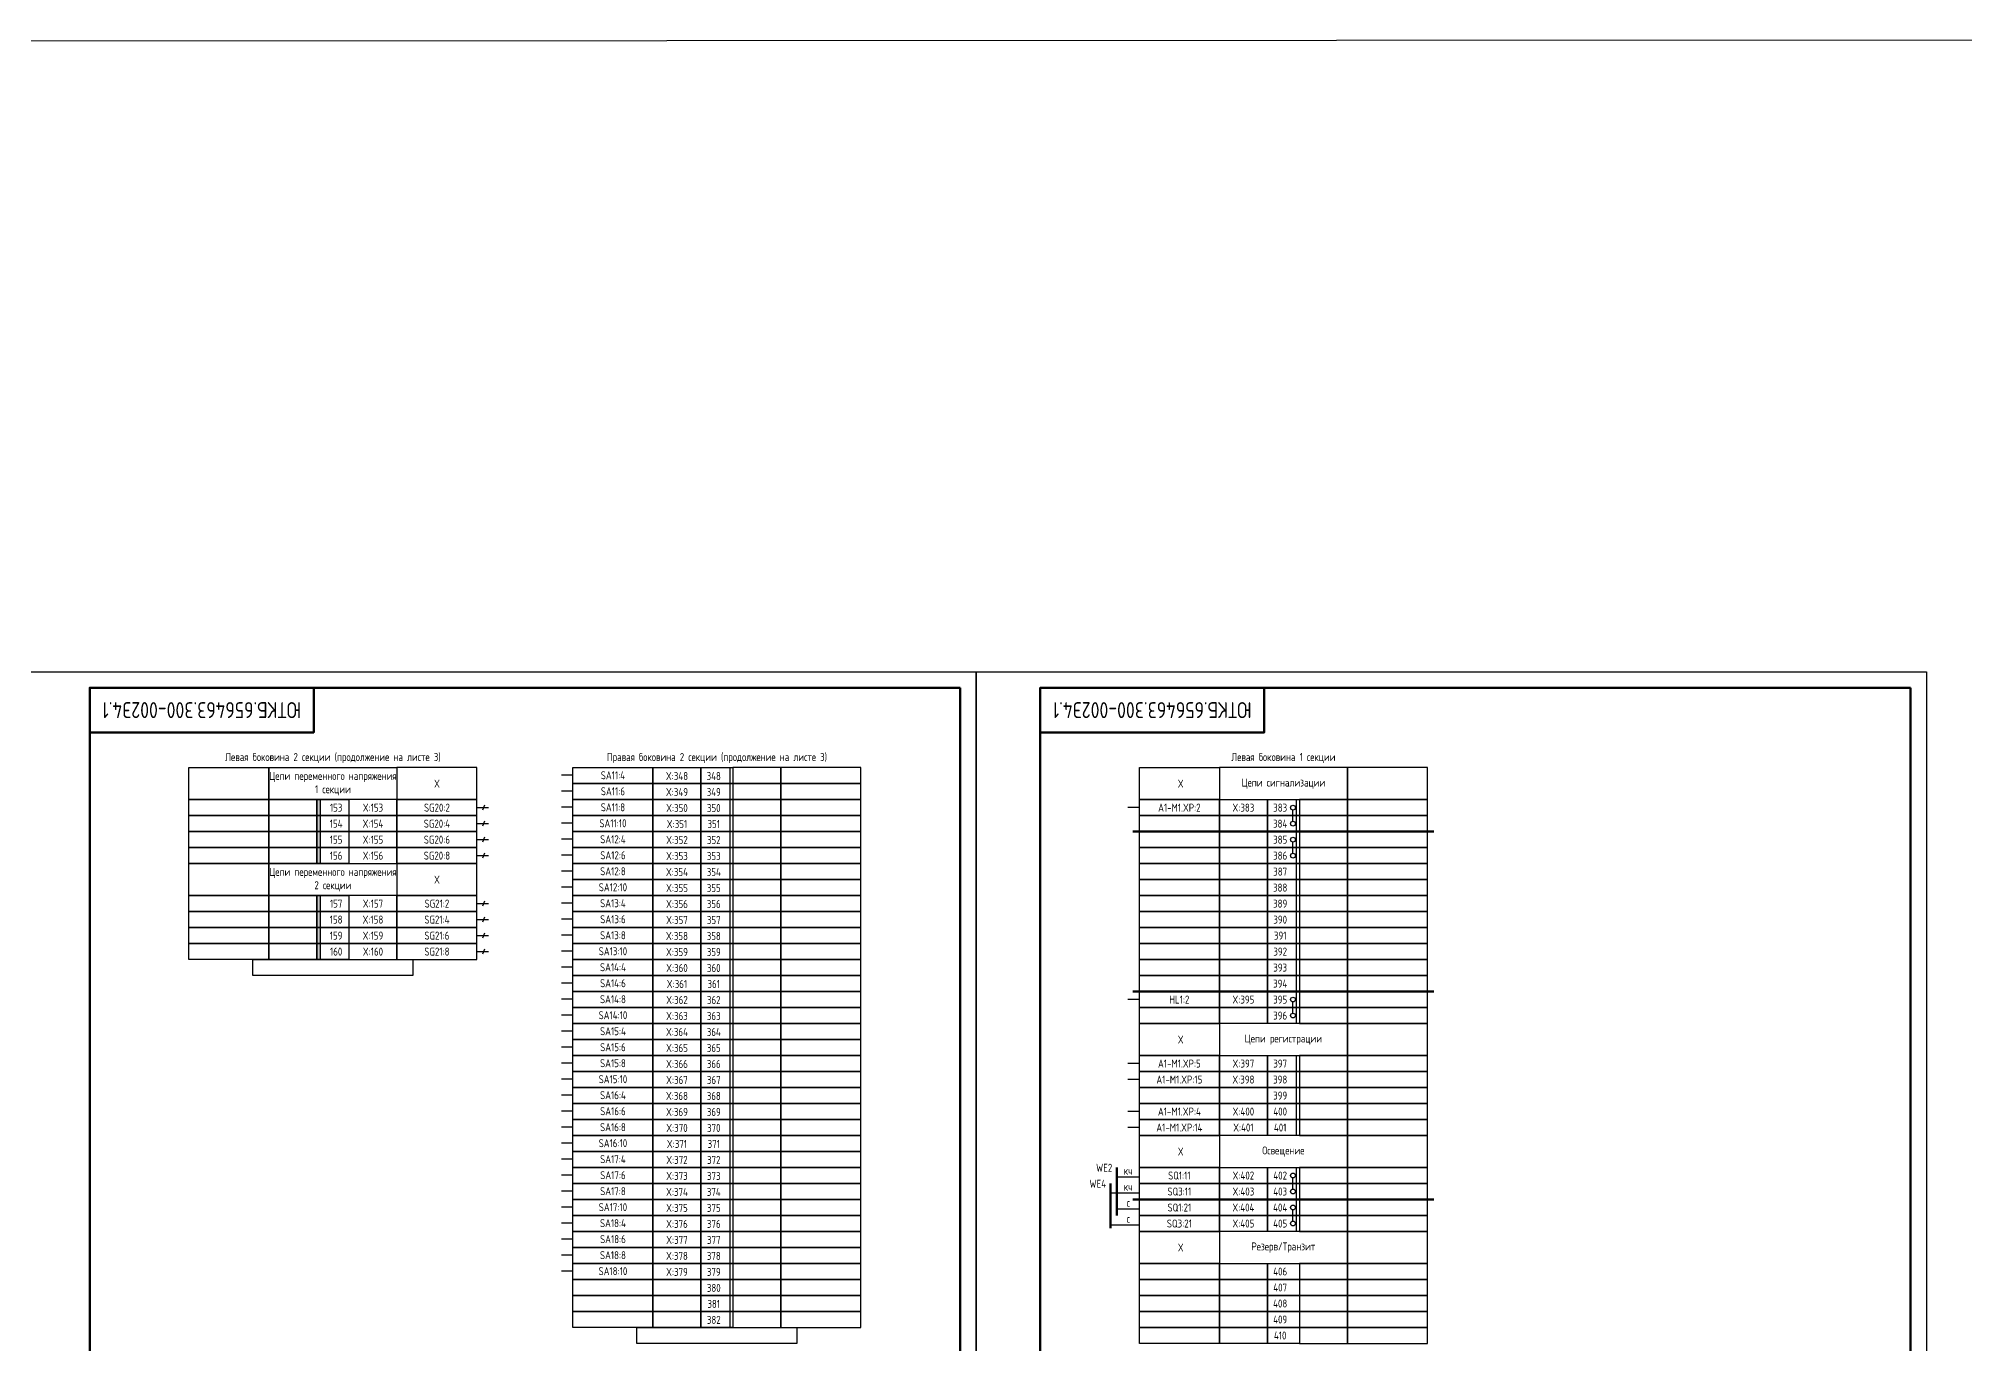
# Model space of a CAD drawing. Header units: millimetres. Extents: x -1315 to 7958, y -96 to 618.
# Drawn here: x 6775 to 7377, y 210 to 618 of the extents above; entities that cross this region are included whole.
import ezdxf

# ---------------------------------------------------------------- set-up
doc = ezdxf.new("R2010")
doc.units = ezdxf.units.MM
doc.styles.add('Gost_type_A', font='GOST_A.TTF')

# ---------------------------------------------------------------- blocks, each defined once
blk = doc.blocks.new('Штамп угловой верхний')
at = {"lineweight": 50}
blk.add_lwpolyline([(0, 0), (70, 0), (70, -14), (0, -14)], close=True, dxfattribs=at)

msp = doc.modelspace()

# ---------------------------------------------------------------- hatches: boundary and pattern name
h = msp.add_hatch(color=256)
h.dxf.hatch_style = 1
h.paths.add_polyline_path([(6863, 380.07), (6862, 380.07), (6862, 360.07), (6863, 360.07)])
h = msp.add_hatch(color=256)
h.dxf.hatch_style = 1
h.paths.add_polyline_path([(6863, 350.07), (6862, 350.07), (6862, 330.07), (6863, 330.07)])

# ---------------------------------------------------------------- linework, layer by layer
for p, q in [((6942, 387.68), (6938.38, 387.68)), ((6991, 390.07), (6991, 330.07)), ((6942, 382.68), (6938.38, 382.68)), ((6991, 385.07), (6991, 325.07)), ((6991, 380.07), (6991, 320.07)), ((7168, 380.07), (7168, 320.07)), ((6912, 377.57), (6915.62, 377.57)), ((6914.33, 378.38), (6913.75, 376.76)), ((6914.33, 373.38), (6913.75, 371.76)), ((6942, 377.68), (6938.38, 377.68)), ((7119, 377.57), (7115.38, 377.57)), ((7167, 373.32), (7167, 376.82)), ((6912, 372.57), (6915.62, 372.57)), ((6912, 367.57), (6915.62, 367.57)), ((6914.33, 368.38), (6913.75, 366.76)), ((6942, 372.68), (6938.38, 372.68)), ((6942, 367.68), (6938.38, 367.68)), ((6912, 362.57), (6915.62, 362.57)), ((6914.33, 363.38), (6913.75, 361.76)), ((6942, 362.68), (6938.38, 362.68)), ((7167, 363.32), (7167, 366.82)), ((6942, 357.68), (6938.38, 357.68)), ((6942, 352.68), (6938.38, 352.68)), ((6912, 347.57), (6915.62, 347.57)), ((6914.33, 348.38), (6913.75, 346.76)), ((6914.33, 343.38), (6913.75, 341.76)), ((6942, 347.68), (6938.38, 347.68)), ((6912, 342.57), (6915.62, 342.57)), ((6912, 337.57), (6915.62, 337.57)), ((6914.33, 338.38), (6913.75, 336.76)), ((6942, 342.68), (6938.38, 342.68)), ((6942, 337.68), (6938.38, 337.68)), ((6912, 332.57), (6915.62, 332.57)), ((6914.33, 333.38), (6913.75, 331.76)), ((6942, 332.68), (6938.38, 332.68)), ((6942, 327.68), (6938.38, 327.68)), ((6942, 322.68), (6938.38, 322.68)), ((6991, 320.07), (6991, 215.07)), ((7168, 320.07), (7168, 310.07)), ((6942, 317.68), (6938.38, 317.68)), ((7119, 317.57), (7115.38, 317.57)), ((7167, 313.32), (7167, 316.82)), ((6942, 312.68), (6938.38, 312.68)), ((6942, 307.68), (6938.38, 307.68)), ((6942, 302.68), (6938.38, 302.68)), ((6942, 297.68), (6938.38, 297.68)), ((7119, 297.57), (7115.38, 297.57)), ((7168, 300.07), (7168, 275.07)), ((6942, 292.68), (6938.38, 292.68)), ((7119, 292.57), (7115.38, 292.57)), ((6942, 287.68), (6938.38, 287.68)), ((6942, 282.68), (6938.38, 282.68)), ((6942, 277.68), (6938.38, 277.68)), ((7119, 282.57), (7115.38, 282.57)), ((7119, 277.57), (7115.38, 277.57)), ((6942, 272.68), (6938.38, 272.68)), ((6942, 267.68), (6938.38, 267.68)), ((7168, 265.07), (7168, 245.07)), ((6942, 262.68), (6938.38, 262.68)), ((7119, 262.07), (7112, 262.07)), ((7167, 258.32), (7167, 261.82)), ((6942, 257.68), (6938.38, 257.68)), ((7119, 257.07), (7110, 257.07)), ((6942, 252.68), (6938.38, 252.68)), ((6942, 247.68), (6938.38, 247.68)), ((7119, 247.07), (7110, 247.07)), ((7119, 252.07), (7112, 252.07)), ((7167, 248.32), (7167, 251.82)), ((6942, 242.68), (6938.38, 242.68)), ((6942, 237.68), (6938.38, 237.68)), ((6942, 232.68), (6938.38, 232.68))]:
    msp.add_line(p, q)
at = {"lineweight": 50}
for p, q in [((7117, 370.07), (7211, 370.07)), ((7117, 320.07), (7211, 320.07)), ((7112, 250.07), (7112, 265.07)), ((7110, 246.07), (7110, 260.07)), ((7117, 255.07), (7211, 255.07))]:
    msp.add_line(p, q, dxfattribs=at)
for points in [[(-1315, 612), (7958.16, 618), (7958.16, -90), (-1315, -96)], [(7068, 420.07), (7068, 0.07), (6771, 0.07), (6771, 420.07)], [(7365, 420.07), (7365, 0.07), (7068, 0.07), (7068, 420.07)], [(6822, 390.07), (6847, 390.07), (6847, 380.07), (6822, 380.07)], [(6847, 390.07), (6887, 390.07), (6887, 380.07), (6847, 380.07)], [(6912, 390.07), (6887, 390.07), (6887, 380.07), (6912, 380.07)], [(6942, 390.07), (6967, 390.07), (6967, 385.07), (6942, 385.07)], [(6967, 390.07), (6982, 390.07), (6982, 385.07), (6967, 385.07)], [(6982, 390.07), (6992, 390.07), (6992, 385.07), (6982, 385.07)], [(7007, 390.07), (6992, 390.07), (6992, 385.07), (7007, 385.07)], [(7032, 390.07), (7007, 390.07), (7007, 385.07), (7032, 385.07)], [(7119, 390.07), (7144, 390.07), (7144, 380.07), (7119, 380.07)], [(7184, 390.07), (7144, 390.07), (7144, 380.07), (7184, 380.07)], [(7209, 390.07), (7184, 390.07), (7184, 380.07), (7209, 380.07)], [(6822, 380.07), (6847, 380.07), (6847, 375.07), (6822, 375.07)], [(6847, 380.07), (6862, 380.07), (6862, 375.07), (6847, 375.07)], [(6862, 380.07), (6872, 380.07), (6872, 375.07), (6862, 375.07)], [(6887, 380.07), (6872, 380.07), (6872, 375.07), (6887, 375.07)], [(6912, 380.07), (6887, 380.07), (6887, 375.07), (6912, 375.07)], [(6942, 385.07), (6967, 385.07), (6967, 380.07), (6942, 380.07)], [(6942, 380.07), (6967, 380.07), (6967, 375.07), (6942, 375.07)], [(6967, 385.07), (6982, 385.07), (6982, 380.07), (6967, 380.07)], [(6967, 380.07), (6982, 380.07), (6982, 375.07), (6967, 375.07)], [(6982, 385.07), (6992, 385.07), (6992, 380.07), (6982, 380.07)], [(6982, 380.07), (6992, 380.07), (6992, 375.07), (6982, 375.07)], [(7007, 385.07), (6992, 385.07), (6992, 380.07), (7007, 380.07)], [(7007, 380.07), (6992, 380.07), (6992, 375.07), (7007, 375.07)], [(7032, 385.07), (7007, 385.07), (7007, 380.07), (7032, 380.07)], [(7032, 380.07), (7007, 380.07), (7007, 375.07), (7032, 375.07)], [(7119, 380.07), (7144, 380.07), (7144, 375.07), (7119, 375.07)], [(7144, 380.07), (7159, 380.07), (7159, 375.07), (7144, 375.07)], [(7159, 380.07), (7169, 380.07), (7169, 375.07), (7159, 375.07)], [(7184, 380.07), (7169, 380.07), (7169, 375.07), (7184, 375.07)], [(7209, 380.07), (7184, 380.07), (7184, 375.07), (7209, 375.07)], [(6822, 375.07), (6847, 375.07), (6847, 370.07), (6822, 370.07)], [(6847, 375.07), (6862, 375.07), (6862, 370.07), (6847, 370.07)], [(6862, 375.07), (6872, 375.07), (6872, 370.07), (6862, 370.07)], [(6887, 375.07), (6872, 375.07), (6872, 370.07), (6887, 370.07)], [(6912, 375.07), (6887, 375.07), (6887, 370.07), (6912, 370.07)], [(6942, 375.07), (6967, 375.07), (6967, 370.07), (6942, 370.07)], [(6967, 375.07), (6982, 375.07), (6982, 370.07), (6967, 370.07)], [(6982, 375.07), (6992, 375.07), (6992, 370.07), (6982, 370.07)], [(7007, 375.07), (6992, 375.07), (6992, 370.07), (7007, 370.07)], [(7032, 375.07), (7007, 375.07), (7007, 370.07), (7032, 370.07)], [(7119, 375.07), (7144, 375.07), (7144, 370.07), (7119, 370.07)], [(7144, 375.07), (7159, 375.07), (7159, 370.07), (7144, 370.07)], [(7159, 375.07), (7169, 375.07), (7169, 370.07), (7159, 370.07)], [(7184, 375.07), (7169, 375.07), (7169, 370.07), (7184, 370.07)], [(7209, 375.07), (7184, 375.07), (7184, 370.07), (7209, 370.07)], [(6822, 370.07), (6847, 370.07), (6847, 365.07), (6822, 365.07)], [(6847, 370.07), (6862, 370.07), (6862, 365.07), (6847, 365.07)], [(6862, 370.07), (6872, 370.07), (6872, 365.07), (6862, 365.07)], [(6887, 370.07), (6872, 370.07), (6872, 365.07), (6887, 365.07)], [(6912, 370.07), (6887, 370.07), (6887, 365.07), (6912, 365.07)], [(6942, 370.07), (6967, 370.07), (6967, 365.07), (6942, 365.07)], [(6967, 370.07), (6982, 370.07), (6982, 365.07), (6967, 365.07)], [(6982, 370.07), (6992, 370.07), (6992, 365.07), (6982, 365.07)], [(7007, 370.07), (6992, 370.07), (6992, 365.07), (7007, 365.07)], [(7032, 370.07), (7007, 370.07), (7007, 365.07), (7032, 365.07)], [(7119, 370.07), (7144, 370.07), (7144, 365.07), (7119, 365.07)], [(7144, 370.07), (7159, 370.07), (7159, 365.07), (7144, 365.07)], [(7159, 370.07), (7169, 370.07), (7169, 365.07), (7159, 365.07)], [(7184, 370.07), (7169, 370.07), (7169, 365.07), (7184, 365.07)], [(7209, 370.07), (7184, 370.07), (7184, 365.07), (7209, 365.07)], [(6822, 365.07), (6847, 365.07), (6847, 360.07), (6822, 360.07)], [(6847, 365.07), (6862, 365.07), (6862, 360.07), (6847, 360.07)], [(6862, 365.07), (6872, 365.07), (6872, 360.07), (6862, 360.07)], [(6887, 365.07), (6872, 365.07), (6872, 360.07), (6887, 360.07)], [(6912, 365.07), (6887, 365.07), (6887, 360.07), (6912, 360.07)], [(6942, 365.07), (6967, 365.07), (6967, 360.07), (6942, 360.07)], [(6967, 365.07), (6982, 365.07), (6982, 360.07), (6967, 360.07)], [(6982, 365.07), (6992, 365.07), (6992, 360.07), (6982, 360.07)], [(7007, 365.07), (6992, 365.07), (6992, 360.07), (7007, 360.07)], [(7032, 365.07), (7007, 365.07), (7007, 360.07), (7032, 360.07)], [(7119, 365.07), (7144, 365.07), (7144, 360.07), (7119, 360.07)], [(7144, 365.07), (7159, 365.07), (7159, 360.07), (7144, 360.07)], [(7159, 365.07), (7169, 365.07), (7169, 360.07), (7159, 360.07)], [(7184, 365.07), (7169, 365.07), (7169, 360.07), (7184, 360.07)], [(7209, 365.07), (7184, 365.07), (7184, 360.07), (7209, 360.07)], [(6822, 360.07), (6847, 360.07), (6847, 350.07), (6822, 350.07)], [(6847, 360.07), (6887, 360.07), (6887, 350.07), (6847, 350.07)], [(6912, 360.07), (6887, 360.07), (6887, 350.07), (6912, 350.07)], [(6942, 360.07), (6967, 360.07), (6967, 355.07), (6942, 355.07)], [(6967, 360.07), (6982, 360.07), (6982, 355.07), (6967, 355.07)], [(6982, 360.07), (6992, 360.07), (6992, 355.07), (6982, 355.07)], [(7007, 360.07), (6992, 360.07), (6992, 355.07), (7007, 355.07)], [(7032, 360.07), (7007, 360.07), (7007, 355.07), (7032, 355.07)], [(7119, 360.07), (7144, 360.07), (7144, 355.07), (7119, 355.07)], [(7144, 360.07), (7159, 360.07), (7159, 355.07), (7144, 355.07)], [(7159, 360.07), (7169, 360.07), (7169, 355.07), (7159, 355.07)], [(7184, 360.07), (7169, 360.07), (7169, 355.07), (7184, 355.07)], [(7209, 360.07), (7184, 360.07), (7184, 355.07), (7209, 355.07)], [(6822, 350.07), (6847, 350.07), (6847, 345.07), (6822, 345.07)], [(6847, 350.07), (6862, 350.07), (6862, 345.07), (6847, 345.07)], [(6862, 350.07), (6872, 350.07), (6872, 345.07), (6862, 345.07)], [(6887, 350.07), (6872, 350.07), (6872, 345.07), (6887, 345.07)], [(6912, 350.07), (6887, 350.07), (6887, 345.07), (6912, 345.07)], [(6942, 355.07), (6967, 355.07), (6967, 350.07), (6942, 350.07)], [(6942, 350.07), (6967, 350.07), (6967, 345.07), (6942, 345.07)], [(6967, 355.07), (6982, 355.07), (6982, 350.07), (6967, 350.07)], [(6967, 350.07), (6982, 350.07), (6982, 345.07), (6967, 345.07)], [(6982, 355.07), (6992, 355.07), (6992, 350.07), (6982, 350.07)], [(6982, 350.07), (6992, 350.07), (6992, 345.07), (6982, 345.07)], [(7007, 355.07), (6992, 355.07), (6992, 350.07), (7007, 350.07)], [(7007, 350.07), (6992, 350.07), (6992, 345.07), (7007, 345.07)], [(7032, 355.07), (7007, 355.07), (7007, 350.07), (7032, 350.07)], [(7032, 350.07), (7007, 350.07), (7007, 345.07), (7032, 345.07)], [(7119, 355.07), (7144, 355.07), (7144, 350.07), (7119, 350.07)], [(7119, 350.07), (7144, 350.07), (7144, 345.07), (7119, 345.07)], [(7144, 355.07), (7159, 355.07), (7159, 350.07), (7144, 350.07)], [(7144, 350.07), (7159, 350.07), (7159, 345.07), (7144, 345.07)], [(7159, 355.07), (7169, 355.07), (7169, 350.07), (7159, 350.07)], [(7159, 350.07), (7169, 350.07), (7169, 345.07), (7159, 345.07)], [(7184, 355.07), (7169, 355.07), (7169, 350.07), (7184, 350.07)], [(7184, 350.07), (7169, 350.07), (7169, 345.07), (7184, 345.07)], [(7209, 355.07), (7184, 355.07), (7184, 350.07), (7209, 350.07)], [(7209, 350.07), (7184, 350.07), (7184, 345.07), (7209, 345.07)], [(6822, 345.07), (6847, 345.07), (6847, 340.07), (6822, 340.07)], [(6847, 345.07), (6862, 345.07), (6862, 340.07), (6847, 340.07)], [(6862, 345.07), (6872, 345.07), (6872, 340.07), (6862, 340.07)], [(6887, 345.07), (6872, 345.07), (6872, 340.07), (6887, 340.07)], [(6912, 345.07), (6887, 345.07), (6887, 340.07), (6912, 340.07)], [(6942, 345.07), (6967, 345.07), (6967, 340.07), (6942, 340.07)], [(6967, 345.07), (6982, 345.07), (6982, 340.07), (6967, 340.07)], [(6982, 345.07), (6992, 345.07), (6992, 340.07), (6982, 340.07)], [(7007, 345.07), (6992, 345.07), (6992, 340.07), (7007, 340.07)], [(7032, 345.07), (7007, 345.07), (7007, 340.07), (7032, 340.07)], [(7119, 345.07), (7144, 345.07), (7144, 340.07), (7119, 340.07)], [(7144, 345.07), (7159, 345.07), (7159, 340.07), (7144, 340.07)], [(7159, 345.07), (7169, 345.07), (7169, 340.07), (7159, 340.07)], [(7184, 345.07), (7169, 345.07), (7169, 340.07), (7184, 340.07)], [(7209, 345.07), (7184, 345.07), (7184, 340.07), (7209, 340.07)], [(6822, 340.07), (6847, 340.07), (6847, 335.07), (6822, 335.07)], [(6847, 340.07), (6862, 340.07), (6862, 335.07), (6847, 335.07)], [(6862, 340.07), (6872, 340.07), (6872, 335.07), (6862, 335.07)], [(6887, 340.07), (6872, 340.07), (6872, 335.07), (6887, 335.07)], [(6912, 340.07), (6887, 340.07), (6887, 335.07), (6912, 335.07)], [(6942, 340.07), (6967, 340.07), (6967, 335.07), (6942, 335.07)], [(6967, 340.07), (6982, 340.07), (6982, 335.07), (6967, 335.07)], [(6982, 340.07), (6992, 340.07), (6992, 335.07), (6982, 335.07)], [(7007, 340.07), (6992, 340.07), (6992, 335.07), (7007, 335.07)], [(7032, 340.07), (7007, 340.07), (7007, 335.07), (7032, 335.07)], [(7119, 340.07), (7144, 340.07), (7144, 335.07), (7119, 335.07)], [(7144, 340.07), (7159, 340.07), (7159, 335.07), (7144, 335.07)], [(7159, 340.07), (7169, 340.07), (7169, 335.07), (7159, 335.07)], [(7184, 340.07), (7169, 340.07), (7169, 335.07), (7184, 335.07)], [(7209, 340.07), (7184, 340.07), (7184, 335.07), (7209, 335.07)], [(6822, 335.07), (6847, 335.07), (6847, 330.07), (6822, 330.07)], [(6847, 335.07), (6862, 335.07), (6862, 330.07), (6847, 330.07)], [(6862, 335.07), (6872, 335.07), (6872, 330.07), (6862, 330.07)], [(6887, 335.07), (6872, 335.07), (6872, 330.07), (6887, 330.07)], [(6912, 335.07), (6887, 335.07), (6887, 330.07), (6912, 330.07)], [(6942, 335.07), (6967, 335.07), (6967, 330.07), (6942, 330.07)], [(6967, 335.07), (6982, 335.07), (6982, 330.07), (6967, 330.07)], [(6982, 335.07), (6992, 335.07), (6992, 330.07), (6982, 330.07)], [(7007, 335.07), (6992, 335.07), (6992, 330.07), (7007, 330.07)], [(7032, 335.07), (7007, 335.07), (7007, 330.07), (7032, 330.07)], [(7119, 335.07), (7144, 335.07), (7144, 330.07), (7119, 330.07)], [(7144, 335.07), (7159, 335.07), (7159, 330.07), (7144, 330.07)], [(7159, 335.07), (7169, 335.07), (7169, 330.07), (7159, 330.07)], [(7184, 335.07), (7169, 335.07), (7169, 330.07), (7184, 330.07)], [(7209, 335.07), (7184, 335.07), (7184, 330.07), (7209, 330.07)], [(6842, 330.07), (6892, 330.07), (6892, 325.07), (6842, 325.07)], [(6942, 330.07), (6967, 330.07), (6967, 325.07), (6942, 325.07)], [(6942, 325.07), (6967, 325.07), (6967, 320.07), (6942, 320.07)], [(6967, 330.07), (6982, 330.07), (6982, 325.07), (6967, 325.07)], [(6967, 325.07), (6982, 325.07), (6982, 320.07), (6967, 320.07)], [(6982, 330.07), (6992, 330.07), (6992, 325.07), (6982, 325.07)], [(6982, 325.07), (6992, 325.07), (6992, 320.07), (6982, 320.07)], [(7007, 330.07), (6992, 330.07), (6992, 325.07), (7007, 325.07)], [(7007, 325.07), (6992, 325.07), (6992, 320.07), (7007, 320.07)], [(7032, 330.07), (7007, 330.07), (7007, 325.07), (7032, 325.07)], [(7032, 325.07), (7007, 325.07), (7007, 320.07), (7032, 320.07)], [(7119, 330.07), (7144, 330.07), (7144, 325.07), (7119, 325.07)], [(7119, 325.07), (7144, 325.07), (7144, 320.07), (7119, 320.07)], [(7144, 330.07), (7159, 330.07), (7159, 325.07), (7144, 325.07)], [(7144, 325.07), (7159, 325.07), (7159, 320.07), (7144, 320.07)], [(7159, 330.07), (7169, 330.07), (7169, 325.07), (7159, 325.07)], [(7159, 325.07), (7169, 325.07), (7169, 320.07), (7159, 320.07)], [(7184, 330.07), (7169, 330.07), (7169, 325.07), (7184, 325.07)], [(7184, 325.07), (7169, 325.07), (7169, 320.07), (7184, 320.07)], [(7209, 330.07), (7184, 330.07), (7184, 325.07), (7209, 325.07)], [(7209, 325.07), (7184, 325.07), (7184, 320.07), (7209, 320.07)], [(6942, 320.07), (6967, 320.07), (6967, 315.07), (6942, 315.07)], [(6967, 320.07), (6982, 320.07), (6982, 315.07), (6967, 315.07)], [(6982, 320.07), (6992, 320.07), (6992, 315.07), (6982, 315.07)], [(7007, 320.07), (6992, 320.07), (6992, 315.07), (7007, 315.07)], [(7032, 320.07), (7007, 320.07), (7007, 315.07), (7032, 315.07)], [(7119, 320.07), (7144, 320.07), (7144, 315.07), (7119, 315.07)], [(7144, 320.07), (7159, 320.07), (7159, 315.07), (7144, 315.07)], [(7159, 320.07), (7169, 320.07), (7169, 315.07), (7159, 315.07)], [(7184, 320.07), (7169, 320.07), (7169, 315.07), (7184, 315.07)], [(7209, 320.07), (7184, 320.07), (7184, 315.07), (7209, 315.07)], [(6942, 315.07), (6967, 315.07), (6967, 310.07), (6942, 310.07)], [(6967, 315.07), (6982, 315.07), (6982, 310.07), (6967, 310.07)], [(6982, 315.07), (6992, 315.07), (6992, 310.07), (6982, 310.07)], [(7007, 315.07), (6992, 315.07), (6992, 310.07), (7007, 310.07)], [(7032, 315.07), (7007, 315.07), (7007, 310.07), (7032, 310.07)], [(7119, 315.07), (7144, 315.07), (7144, 310.07), (7119, 310.07)], [(7144, 315.07), (7159, 315.07), (7159, 310.07), (7144, 310.07)], [(7159, 315.07), (7169, 315.07), (7169, 310.07), (7159, 310.07)], [(7184, 315.07), (7169, 315.07), (7169, 310.07), (7184, 310.07)], [(7209, 315.07), (7184, 315.07), (7184, 310.07), (7209, 310.07)], [(6942, 310.07), (6967, 310.07), (6967, 305.07), (6942, 305.07)], [(6967, 310.07), (6982, 310.07), (6982, 305.07), (6967, 305.07)], [(6982, 310.07), (6992, 310.07), (6992, 305.07), (6982, 305.07)], [(7007, 310.07), (6992, 310.07), (6992, 305.07), (7007, 305.07)], [(7032, 310.07), (7007, 310.07), (7007, 305.07), (7032, 305.07)], [(7119, 310.07), (7144, 310.07), (7144, 300.07), (7119, 300.07)], [(7184, 310.07), (7144, 310.07), (7144, 300.07), (7184, 300.07)], [(7209, 310.07), (7184, 310.07), (7184, 300.07), (7209, 300.07)], [(6942, 305.07), (6967, 305.07), (6967, 300.07), (6942, 300.07)], [(6967, 305.07), (6982, 305.07), (6982, 300.07), (6967, 300.07)], [(6982, 305.07), (6992, 305.07), (6992, 300.07), (6982, 300.07)], [(7007, 305.07), (6992, 305.07), (6992, 300.07), (7007, 300.07)], [(7032, 305.07), (7007, 305.07), (7007, 300.07), (7032, 300.07)], [(6942, 300.07), (6967, 300.07), (6967, 295.07), (6942, 295.07)], [(6942, 295.07), (6967, 295.07), (6967, 290.07), (6942, 290.07)], [(6967, 300.07), (6982, 300.07), (6982, 295.07), (6967, 295.07)], [(6967, 295.07), (6982, 295.07), (6982, 290.07), (6967, 290.07)], [(6982, 300.07), (6992, 300.07), (6992, 295.07), (6982, 295.07)], [(6982, 295.07), (6992, 295.07), (6992, 290.07), (6982, 290.07)], [(7007, 300.07), (6992, 300.07), (6992, 295.07), (7007, 295.07)], [(7007, 295.07), (6992, 295.07), (6992, 290.07), (7007, 290.07)], [(7032, 300.07), (7007, 300.07), (7007, 295.07), (7032, 295.07)], [(7032, 295.07), (7007, 295.07), (7007, 290.07), (7032, 290.07)], [(7119, 300.07), (7144, 300.07), (7144, 295.07), (7119, 295.07)], [(7119, 295.07), (7144, 295.07), (7144, 290.07), (7119, 290.07)], [(7144, 300.07), (7159, 300.07), (7159, 295.07), (7144, 295.07)], [(7144, 295.07), (7159, 295.07), (7159, 290.07), (7144, 290.07)], [(7159, 300.07), (7169, 300.07), (7169, 295.07), (7159, 295.07)], [(7159, 295.07), (7169, 295.07), (7169, 290.07), (7159, 290.07)], [(7184, 300.07), (7169, 300.07), (7169, 295.07), (7184, 295.07)], [(7184, 295.07), (7169, 295.07), (7169, 290.07), (7184, 290.07)], [(7209, 300.07), (7184, 300.07), (7184, 295.07), (7209, 295.07)], [(7209, 295.07), (7184, 295.07), (7184, 290.07), (7209, 290.07)], [(6942, 290.07), (6967, 290.07), (6967, 285.07), (6942, 285.07)], [(6967, 290.07), (6982, 290.07), (6982, 285.07), (6967, 285.07)], [(6982, 290.07), (6992, 290.07), (6992, 285.07), (6982, 285.07)], [(7007, 290.07), (6992, 290.07), (6992, 285.07), (7007, 285.07)], [(7032, 290.07), (7007, 290.07), (7007, 285.07), (7032, 285.07)], [(7119, 290.07), (7144, 290.07), (7144, 285.07), (7119, 285.07)], [(7144, 290.07), (7159, 290.07), (7159, 285.07), (7144, 285.07)], [(7159, 290.07), (7169, 290.07), (7169, 285.07), (7159, 285.07)], [(7184, 290.07), (7169, 290.07), (7169, 285.07), (7184, 285.07)], [(7209, 290.07), (7184, 290.07), (7184, 285.07), (7209, 285.07)], [(6942, 285.07), (6967, 285.07), (6967, 280.07), (6942, 280.07)], [(6967, 285.07), (6982, 285.07), (6982, 280.07), (6967, 280.07)], [(6982, 285.07), (6992, 285.07), (6992, 280.07), (6982, 280.07)], [(7007, 285.07), (6992, 285.07), (6992, 280.07), (7007, 280.07)], [(7032, 285.07), (7007, 285.07), (7007, 280.07), (7032, 280.07)], [(7119, 285.07), (7144, 285.07), (7144, 280.07), (7119, 280.07)], [(7144, 285.07), (7159, 285.07), (7159, 280.07), (7144, 280.07)], [(7159, 285.07), (7169, 285.07), (7169, 280.07), (7159, 280.07)], [(7184, 285.07), (7169, 285.07), (7169, 280.07), (7184, 280.07)], [(7209, 285.07), (7184, 285.07), (7184, 280.07), (7209, 280.07)], [(6942, 280.07), (6967, 280.07), (6967, 275.07), (6942, 275.07)], [(6967, 280.07), (6982, 280.07), (6982, 275.07), (6967, 275.07)], [(6982, 280.07), (6992, 280.07), (6992, 275.07), (6982, 275.07)], [(7007, 280.07), (6992, 280.07), (6992, 275.07), (7007, 275.07)], [(7032, 280.07), (7007, 280.07), (7007, 275.07), (7032, 275.07)], [(7119, 280.07), (7144, 280.07), (7144, 275.07), (7119, 275.07)], [(7144, 280.07), (7159, 280.07), (7159, 275.07), (7144, 275.07)], [(7159, 280.07), (7169, 280.07), (7169, 275.07), (7159, 275.07)], [(7184, 280.07), (7169, 280.07), (7169, 275.07), (7184, 275.07)], [(7209, 280.07), (7184, 280.07), (7184, 275.07), (7209, 275.07)], [(6942, 275.07), (6967, 275.07), (6967, 270.07), (6942, 270.07)], [(6967, 275.07), (6982, 275.07), (6982, 270.07), (6967, 270.07)], [(6982, 275.07), (6992, 275.07), (6992, 270.07), (6982, 270.07)], [(7007, 275.07), (6992, 275.07), (6992, 270.07), (7007, 270.07)], [(7032, 275.07), (7007, 275.07), (7007, 270.07), (7032, 270.07)], [(7119, 275.07), (7144, 275.07), (7144, 265.07), (7119, 265.07)], [(7184, 275.07), (7144, 275.07), (7144, 265.07), (7184, 265.07)], [(7209, 275.07), (7184, 275.07), (7184, 265.07), (7209, 265.07)], [(6942, 270.07), (6967, 270.07), (6967, 265.07), (6942, 265.07)], [(6942, 265.07), (6967, 265.07), (6967, 260.07), (6942, 260.07)], [(6967, 270.07), (6982, 270.07), (6982, 265.07), (6967, 265.07)], [(6967, 265.07), (6982, 265.07), (6982, 260.07), (6967, 260.07)], [(6982, 270.07), (6992, 270.07), (6992, 265.07), (6982, 265.07)], [(6982, 265.07), (6992, 265.07), (6992, 260.07), (6982, 260.07)], [(7007, 270.07), (6992, 270.07), (6992, 265.07), (7007, 265.07)], [(7007, 265.07), (6992, 265.07), (6992, 260.07), (7007, 260.07)], [(7032, 270.07), (7007, 270.07), (7007, 265.07), (7032, 265.07)], [(7032, 265.07), (7007, 265.07), (7007, 260.07), (7032, 260.07)], [(7119, 265.07), (7144, 265.07), (7144, 260.07), (7119, 260.07)], [(7144, 265.07), (7159, 265.07), (7159, 260.07), (7144, 260.07)], [(7159, 265.07), (7169, 265.07), (7169, 260.07), (7159, 260.07)], [(7184, 265.07), (7169, 265.07), (7169, 260.07), (7184, 260.07)], [(7209, 265.07), (7184, 265.07), (7184, 260.07), (7209, 260.07)], [(6942, 260.07), (6967, 260.07), (6967, 255.07), (6942, 255.07)], [(6967, 260.07), (6982, 260.07), (6982, 255.07), (6967, 255.07)], [(6982, 260.07), (6992, 260.07), (6992, 255.07), (6982, 255.07)], [(7007, 260.07), (6992, 260.07), (6992, 255.07), (7007, 255.07)], [(7032, 260.07), (7007, 260.07), (7007, 255.07), (7032, 255.07)], [(7119, 260.07), (7144, 260.07), (7144, 255.07), (7119, 255.07)], [(7144, 260.07), (7159, 260.07), (7159, 255.07), (7144, 255.07)], [(7159, 260.07), (7169, 260.07), (7169, 255.07), (7159, 255.07)], [(7184, 260.07), (7169, 260.07), (7169, 255.07), (7184, 255.07)], [(7209, 260.07), (7184, 260.07), (7184, 255.07), (7209, 255.07)], [(6942, 255.07), (6967, 255.07), (6967, 250.07), (6942, 250.07)], [(6967, 255.07), (6982, 255.07), (6982, 250.07), (6967, 250.07)], [(6982, 255.07), (6992, 255.07), (6992, 250.07), (6982, 250.07)], [(7007, 255.07), (6992, 255.07), (6992, 250.07), (7007, 250.07)], [(7032, 255.07), (7007, 255.07), (7007, 250.07), (7032, 250.07)], [(7119, 255.07), (7144, 255.07), (7144, 250.07), (7119, 250.07)], [(7144, 255.07), (7159, 255.07), (7159, 250.07), (7144, 250.07)], [(7159, 255.07), (7169, 255.07), (7169, 250.07), (7159, 250.07)], [(7184, 255.07), (7169, 255.07), (7169, 250.07), (7184, 250.07)], [(7209, 255.07), (7184, 255.07), (7184, 250.07), (7209, 250.07)], [(6942, 250.07), (6967, 250.07), (6967, 245.07), (6942, 245.07)], [(6967, 250.07), (6982, 250.07), (6982, 245.07), (6967, 245.07)], [(6982, 250.07), (6992, 250.07), (6992, 245.07), (6982, 245.07)], [(7007, 250.07), (6992, 250.07), (6992, 245.07), (7007, 245.07)], [(7032, 250.07), (7007, 250.07), (7007, 245.07), (7032, 245.07)], [(7119, 250.07), (7144, 250.07), (7144, 245.07), (7119, 245.07)], [(7144, 250.07), (7159, 250.07), (7159, 245.07), (7144, 245.07)], [(7159, 250.07), (7169, 250.07), (7169, 245.07), (7159, 245.07)], [(7184, 250.07), (7169, 250.07), (7169, 245.07), (7184, 245.07)], [(7209, 250.07), (7184, 250.07), (7184, 245.07), (7209, 245.07)], [(6942, 245.07), (6967, 245.07), (6967, 240.07), (6942, 240.07)], [(6967, 245.07), (6982, 245.07), (6982, 240.07), (6967, 240.07)], [(6982, 245.07), (6992, 245.07), (6992, 240.07), (6982, 240.07)], [(7007, 245.07), (6992, 245.07), (6992, 240.07), (7007, 240.07)], [(7032, 245.07), (7007, 245.07), (7007, 240.07), (7032, 240.07)], [(7119, 245.07), (7144, 245.07), (7144, 235.07), (7119, 235.07)], [(7184, 245.07), (7144, 245.07), (7144, 235.07), (7184, 235.07)], [(7209, 245.07), (7184, 245.07), (7184, 235.07), (7209, 235.07)], [(6942, 240.07), (6967, 240.07), (6967, 235.07), (6942, 235.07)], [(6942, 235.07), (6967, 235.07), (6967, 230.07), (6942, 230.07)], [(6967, 240.07), (6982, 240.07), (6982, 235.07), (6967, 235.07)], [(6967, 235.07), (6982, 235.07), (6982, 230.07), (6967, 230.07)], [(6982, 240.07), (6992, 240.07), (6992, 235.07), (6982, 235.07)], [(6982, 235.07), (6992, 235.07), (6992, 230.07), (6982, 230.07)], [(7007, 240.07), (6992, 240.07), (6992, 235.07), (7007, 235.07)], [(7007, 235.07), (6992, 235.07), (6992, 230.07), (7007, 230.07)], [(7032, 240.07), (7007, 240.07), (7007, 235.07), (7032, 235.07)], [(7032, 235.07), (7007, 235.07), (7007, 230.07), (7032, 230.07)], [(7119, 235.07), (7144, 235.07), (7144, 230.07), (7119, 230.07)], [(7144, 235.07), (7159, 235.07), (7159, 230.07), (7144, 230.07)], [(7159, 235.07), (7169, 235.07), (7169, 230.07), (7159, 230.07)], [(7184, 235.07), (7169, 235.07), (7169, 230.07), (7184, 230.07)], [(7209, 235.07), (7184, 235.07), (7184, 230.07), (7209, 230.07)], [(6942, 230.07), (6967, 230.07), (6967, 225.07), (6942, 225.07)], [(6967, 230.07), (6982, 230.07), (6982, 225.07), (6967, 225.07)], [(6982, 230.07), (6992, 230.07), (6992, 225.07), (6982, 225.07)], [(7007, 230.07), (6992, 230.07), (6992, 225.07), (7007, 225.07)], [(7032, 230.07), (7007, 230.07), (7007, 225.07), (7032, 225.07)], [(7119, 230.07), (7144, 230.07), (7144, 225.07), (7119, 225.07)], [(7144, 230.07), (7159, 230.07), (7159, 225.07), (7144, 225.07)], [(7159, 230.07), (7169, 230.07), (7169, 225.07), (7159, 225.07)], [(7184, 230.07), (7169, 230.07), (7169, 225.07), (7184, 225.07)], [(7209, 230.07), (7184, 230.07), (7184, 225.07), (7209, 225.07)], [(6942, 225.07), (6967, 225.07), (6967, 220.07), (6942, 220.07)], [(6967, 225.07), (6982, 225.07), (6982, 220.07), (6967, 220.07)], [(6982, 225.07), (6992, 225.07), (6992, 220.07), (6982, 220.07)], [(7007, 225.07), (6992, 225.07), (6992, 220.07), (7007, 220.07)], [(7032, 225.07), (7007, 225.07), (7007, 220.07), (7032, 220.07)], [(7119, 225.07), (7144, 225.07), (7144, 220.07), (7119, 220.07)], [(7144, 225.07), (7159, 225.07), (7159, 220.07), (7144, 220.07)], [(7159, 225.07), (7169, 225.07), (7169, 220.07), (7159, 220.07)], [(7184, 225.07), (7169, 225.07), (7169, 220.07), (7184, 220.07)], [(7209, 225.07), (7184, 225.07), (7184, 220.07), (7209, 220.07)], [(6942, 220.07), (6967, 220.07), (6967, 215.07), (6942, 215.07)], [(6967, 220.07), (6982, 220.07), (6982, 215.07), (6967, 215.07)], [(6982, 220.07), (6992, 220.07), (6992, 215.07), (6982, 215.07)], [(7007, 220.07), (6992, 220.07), (6992, 215.07), (7007, 215.07)], [(7032, 220.07), (7007, 220.07), (7007, 215.07), (7032, 215.07)], [(7119, 220.07), (7144, 220.07), (7144, 215.07), (7119, 215.07)], [(7144, 220.07), (7159, 220.07), (7159, 215.07), (7144, 215.07)], [(7159, 220.07), (7169, 220.07), (7169, 215.07), (7159, 215.07)], [(7184, 220.07), (7169, 220.07), (7169, 215.07), (7184, 215.07)], [(7209, 220.07), (7184, 220.07), (7184, 215.07), (7209, 215.07)], [(6962, 215.07), (7012, 215.07), (7012, 210.07), (6962, 210.07)], [(7119, 215.07), (7144, 215.07), (7144, 210.07), (7119, 210.07)], [(7144, 215.07), (7159, 215.07), (7159, 210.07), (7144, 210.07)], [(7159, 215.07), (7169, 215.07), (7169, 210.07), (7159, 210.07)], [(7184, 215.07), (7169, 215.07), (7169, 210.07), (7184, 210.07)], [(7209, 215.07), (7184, 215.07), (7184, 210.07), (7209, 210.07)]]:
    msp.add_lwpolyline(points, close=True)
for points in [[(7063, 415.07), (7063, 5.07), (6791, 5.07), (6791, 415.07)], [(7360, 415.07), (7360, 5.07), (7088, 5.07), (7088, 415.07)]]:
    msp.add_lwpolyline(points, close=True, dxfattribs=at)
for points in [[(6862, 360.07), (6862, 380.07), (6863, 380.07), (6863, 360.07)], [(6862, 330.07), (6862, 350.07), (6863, 350.07), (6863, 330.07)]]:
    msp.add_lwpolyline(points)
for centre in [(7167, 377.57), (7167, 372.57), (7167, 367.57), (7167, 362.57), (7167, 317.57), (7167, 312.57), (7167, 262.57), (7167, 257.57), (7167, 252.57), (7167, 247.57)]:
    msp.add_circle(centre, 0.75)

# ---------------------------------------------------------------- block references
for p in [(6791, 415.07), (7088, 415.07)]:
    msp.add_blockref('Штамп угловой верхний', p)

# ---------------------------------------------------------------- texts
at = {"char_height": 5, "width": 70, "attachment_point": 5, "rotation": 180, "style": 'Gost_type_A'}
for insert in [(6826, 408.07), (7123, 408.07)]:
    msp.add_mtext('ЮТКБ.656463.300-002Э4.1', dxfattribs=dict(at, insert=insert))
at = {"char_height": 2.5, "attachment_point": 5, "style": 'Gost_type_A'}
for s, insert, width in [('Левая боковина 2 секции (продолжение на листе 3)', (6867, 393.07), 90), ('Правая боковина 2 секции (продолжение на листе 3)', (6987, 393.07), 90), ('Левая боковина 1 секции', (7164, 393.07), 90), ('Цепи переменного напряжения 1 секции', (6867, 385.07), 40), ('X', (6899.5, 385.07), 25), ('SA11:4', (6954.5, 387.68), 25), ('X', (7131.91, 385.07), 25), ('Цепи сигнализации', (7164, 385.07), 40), ('SA11:6', (6954.5, 382.68), 25), ('SG20:4', (6899.5, 372.57), 25), ('SG20:2', (6899.5, 377.57), 25), ('SA11:10', (6954.5, 372.68), 25), ('SA11:8', (6954.5, 377.68), 25), ('A1-M1.XP:2', (7131.5, 377.57), 25), ('SG20:6', (6899.5, 367.57), 25), ('SA12:4', (6954.5, 367.68), 25), ('SG20:8', (6899.5, 362.57), 25), ('SA12:6', (6954.5, 362.68), 25), ('Цепи переменного напряжения 2 секции', (6867, 355.07), 40), ('X', (6899.5, 355.07), 25), ('SA12:8', (6954.5, 357.68), 25), ('SA12:10', (6954.5, 352.68), 25), ('SG21:4', (6899.5, 342.57), 25), ('SG21:2', (6899.5, 347.57), 25), ('SA13:4', (6954.5, 347.68), 25), ('SA13:6', (6954.5, 342.68), 25), ('SG21:6', (6899.5, 337.57), 25), ('SA13:8', (6954.5, 337.68), 25), ('SG21:8', (6899.5, 332.57), 25), ('SA13:10', (6954.5, 332.68), 25), ('SA14:4', (6954.5, 327.68), 25), ('SA14:6', (6954.5, 322.68), 25), ('SA14:10', (6954.5, 312.68), 25), ('SA14:8', (6954.5, 317.68), 25), ('HL1:2', (7131.5, 317.57), 25), ('SA15:4', (6954.5, 307.68), 25), ('SA15:6', (6954.5, 302.68), 25), ('X', (7131.91, 305.07), 25), ('Цепи регистрации', (7164, 305.07), 40), ('SA15:8', (6954.5, 297.68), 25), ('A1-M1.XP:5', (7131.5, 297.57), 25), ('SA15:10', (6954.5, 292.68), 25), ('SA16:4', (6954.5, 287.68), 25), ('A1-M1.XP:15', (7131.5, 292.57), 25), ('SA16:6', (6954.5, 282.68), 25), ('A1-M1.XP:4', (7131.5, 282.57), 25), ('SA16:8', (6954.5, 277.68), 25), ('A1-M1.XP:14', (7131.5, 277.57), 25), ('SA16:10', (6954.5, 272.68), 25), ('X', (7131.91, 270.07), 25), ('Освещение', (7164, 270.07), 40), ('SA17:4', (6954.5, 267.68), 25), ('WE2', (7108, 265), 7), ('SA17:8', (6954.5, 257.68), 25), ('SA17:6', (6954.5, 262.68), 25), ('WE4', (7106, 260), 7), ('кч', (7115.5, 264.07), 7), ('кч', (7115.5, 259.07), 7), ('SQ3:11', (7131.5, 257.57), 25), ('SQ1:11', (7131.5, 262.57), 25), ('SA17:10', (6954.5, 252.68), 25), ('с', (7115.5, 254.07), 7), ('SQ1:21', (7131.5, 252.57), 25), ('SA18:4', (6954.5, 247.68), 25), ('с', (7115.5, 249.07), 7), ('SQ3:21', (7131.5, 247.57), 25), ('SA18:6', (6954.5, 242.68), 25), ('X', (7131.91, 240.07), 25), ('Резерв/Транзит', (7164, 240.07), 40), ('SA18:8', (6954.5, 237.68), 25), ('SA18:10', (6954.5, 232.68), 25)]:
    msp.add_mtext(s, dxfattribs=dict(at, insert=insert, width=width))
at = {"ltscale": 10, "char_height": 2.5, "attachment_point": 5, "style": 'Gost_type_A'}
for s, insert, width in [('X:348', (6974.5, 387.45), 15), ('348', (6986, 387.45), 8), ('X:349', (6974.5, 382.45), 15), ('349', (6986, 382.45), 8), ('154', (6868, 372.57), 8), ('153', (6868, 377.57), 8), ('X:154', (6879.5, 372.57), 15), ('X:153', (6879.5, 377.57), 15), ('X:350', (6974.5, 377.45), 15), ('X:351', (6974.5, 372.45), 15), ('350', (6986, 377.45), 8), ('351', (6986, 372.45), 8), ('X:383', (7151.5, 377.57), 15), ('384', (7163, 372.57), 8), ('383', (7163, 377.57), 8), ('155', (6868, 367.57), 8), ('X:155', (6879.5, 367.57), 15), ('X:352', (6974.5, 367.45), 15), ('352', (6986, 367.45), 8), ('385', (7163, 367.57), 8), ('156', (6868, 362.57), 8), ('X:156', (6879.5, 362.57), 15), ('X:353', (6974.5, 362.45), 15), ('353', (6986, 362.45), 8), ('386', (7163, 362.57), 8), ('X:354', (6974.5, 357.45), 15), ('354', (6986, 357.45), 8), ('387', (7163, 357.57), 8), ('X:355', (6974.5, 352.45), 15), ('355', (6986, 352.45), 8), ('388', (7163, 352.57), 8), ('158', (6868, 342.57), 8), ('157', (6868, 347.57), 8), ('X:158', (6879.5, 342.57), 15), ('X:157', (6879.5, 347.57), 15), ('X:356', (6974.5, 347.45), 15), ('X:357', (6974.5, 342.45), 15), ('356', (6986, 347.45), 8), ('357', (6986, 342.45), 8), ('389', (7163, 347.57), 8), ('390', (7163, 342.57), 8), ('159', (6868, 337.57), 8), ('X:159', (6879.5, 337.57), 15), ('X:358', (6974.5, 337.45), 15), ('358', (6986, 337.45), 8), ('391', (7163, 337.57), 8), ('160', (6868, 332.57), 8), ('X:160', (6879.5, 332.57), 15), ('X:359', (6974.5, 332.45), 15), ('359', (6986, 332.45), 8), ('392', (7163, 332.57), 8), ('X:360', (6974.5, 327.45), 15), ('360', (6986, 327.45), 8), ('393', (7163, 327.57), 8), ('X:361', (6974.5, 322.45), 15), ('361', (6986, 322.45), 8), ('394', (7163, 322.57), 8), ('X:363', (6974.5, 312.45), 15), ('X:362', (6974.5, 317.45), 15), ('363', (6986, 312.45), 8), ('362', (6986, 317.45), 8), ('X:395', (7151.5, 317.57), 15), ('395', (7163, 317.57), 8), ('396', (7163, 312.57), 8), ('X:364', (6974.5, 307.45), 15), ('364', (6986, 307.45), 8), ('X:365', (6974.5, 302.45), 15), ('365', (6986, 302.45), 8), ('X:366', (6974.5, 297.45), 15), ('366', (6986, 297.45), 8), ('X:397', (7151.5, 297.57), 15), ('397', (7163, 297.57), 8), ('X:367', (6974.5, 292.45), 15), ('367', (6986, 292.45), 8), ('X:398', (7151.5, 292.57), 15), ('398', (7163, 292.57), 8), ('X:368', (6974.5, 287.45), 15), ('X:369', (6974.5, 282.45), 15), ('368', (6986, 287.45), 8), ('369', (6986, 282.45), 8), ('X:400', (7151.5, 282.57), 15), ('399', (7163, 287.57), 8), ('400', (7163, 282.57), 8), ('X:370', (6974.5, 277.45), 15), ('370', (6986, 277.45), 8), ('X:401', (7151.5, 277.57), 15), ('401', (7163, 277.57), 8), ('X:371', (6974.5, 272.45), 15), ('371', (6986, 272.45), 8), ('X:372', (6974.5, 267.45), 15), ('372', (6986, 267.45), 8), ('X:373', (6974.5, 262.45), 15), ('373', (6986, 262.45), 8), ('X:403', (7151.5, 257.57), 15), ('X:402', (7151.5, 262.57), 15), ('403', (7163, 257.57), 8), ('402', (7163, 262.57), 8), ('X:374', (6974.5, 257.45), 15), ('X:375', (6974.5, 252.45), 15), ('374', (6986, 257.45), 8), ('375', (6986, 252.45), 8), ('X:404', (7151.5, 252.57), 15), ('404', (7163, 252.57), 8), ('X:376', (6974.5, 247.45), 15), ('376', (6986, 247.45), 8), ('X:405', (7151.5, 247.57), 15), ('405', (7163, 247.57), 8), ('X:377', (6974.5, 242.45), 15), ('377', (6986, 242.45), 8), ('X:378', (6974.5, 237.45), 15), ('378', (6986, 237.45), 8), ('X:379', (6974.5, 232.45), 15), ('380', (6986, 227.45), 8), ('379', (6986, 232.45), 8), ('406', (7163, 232.57), 8), ('407', (7163, 227.57), 8), ('381', (6986, 222.45), 8), ('408', (7163, 222.57), 8), ('382', (6986, 217.45), 8), ('409', (7163, 217.57), 8), ('410', (7163, 212.57), 8)]:
    msp.add_mtext(s, dxfattribs=dict(at, insert=insert, width=width))

doc.saveas('drawing.dxf')
